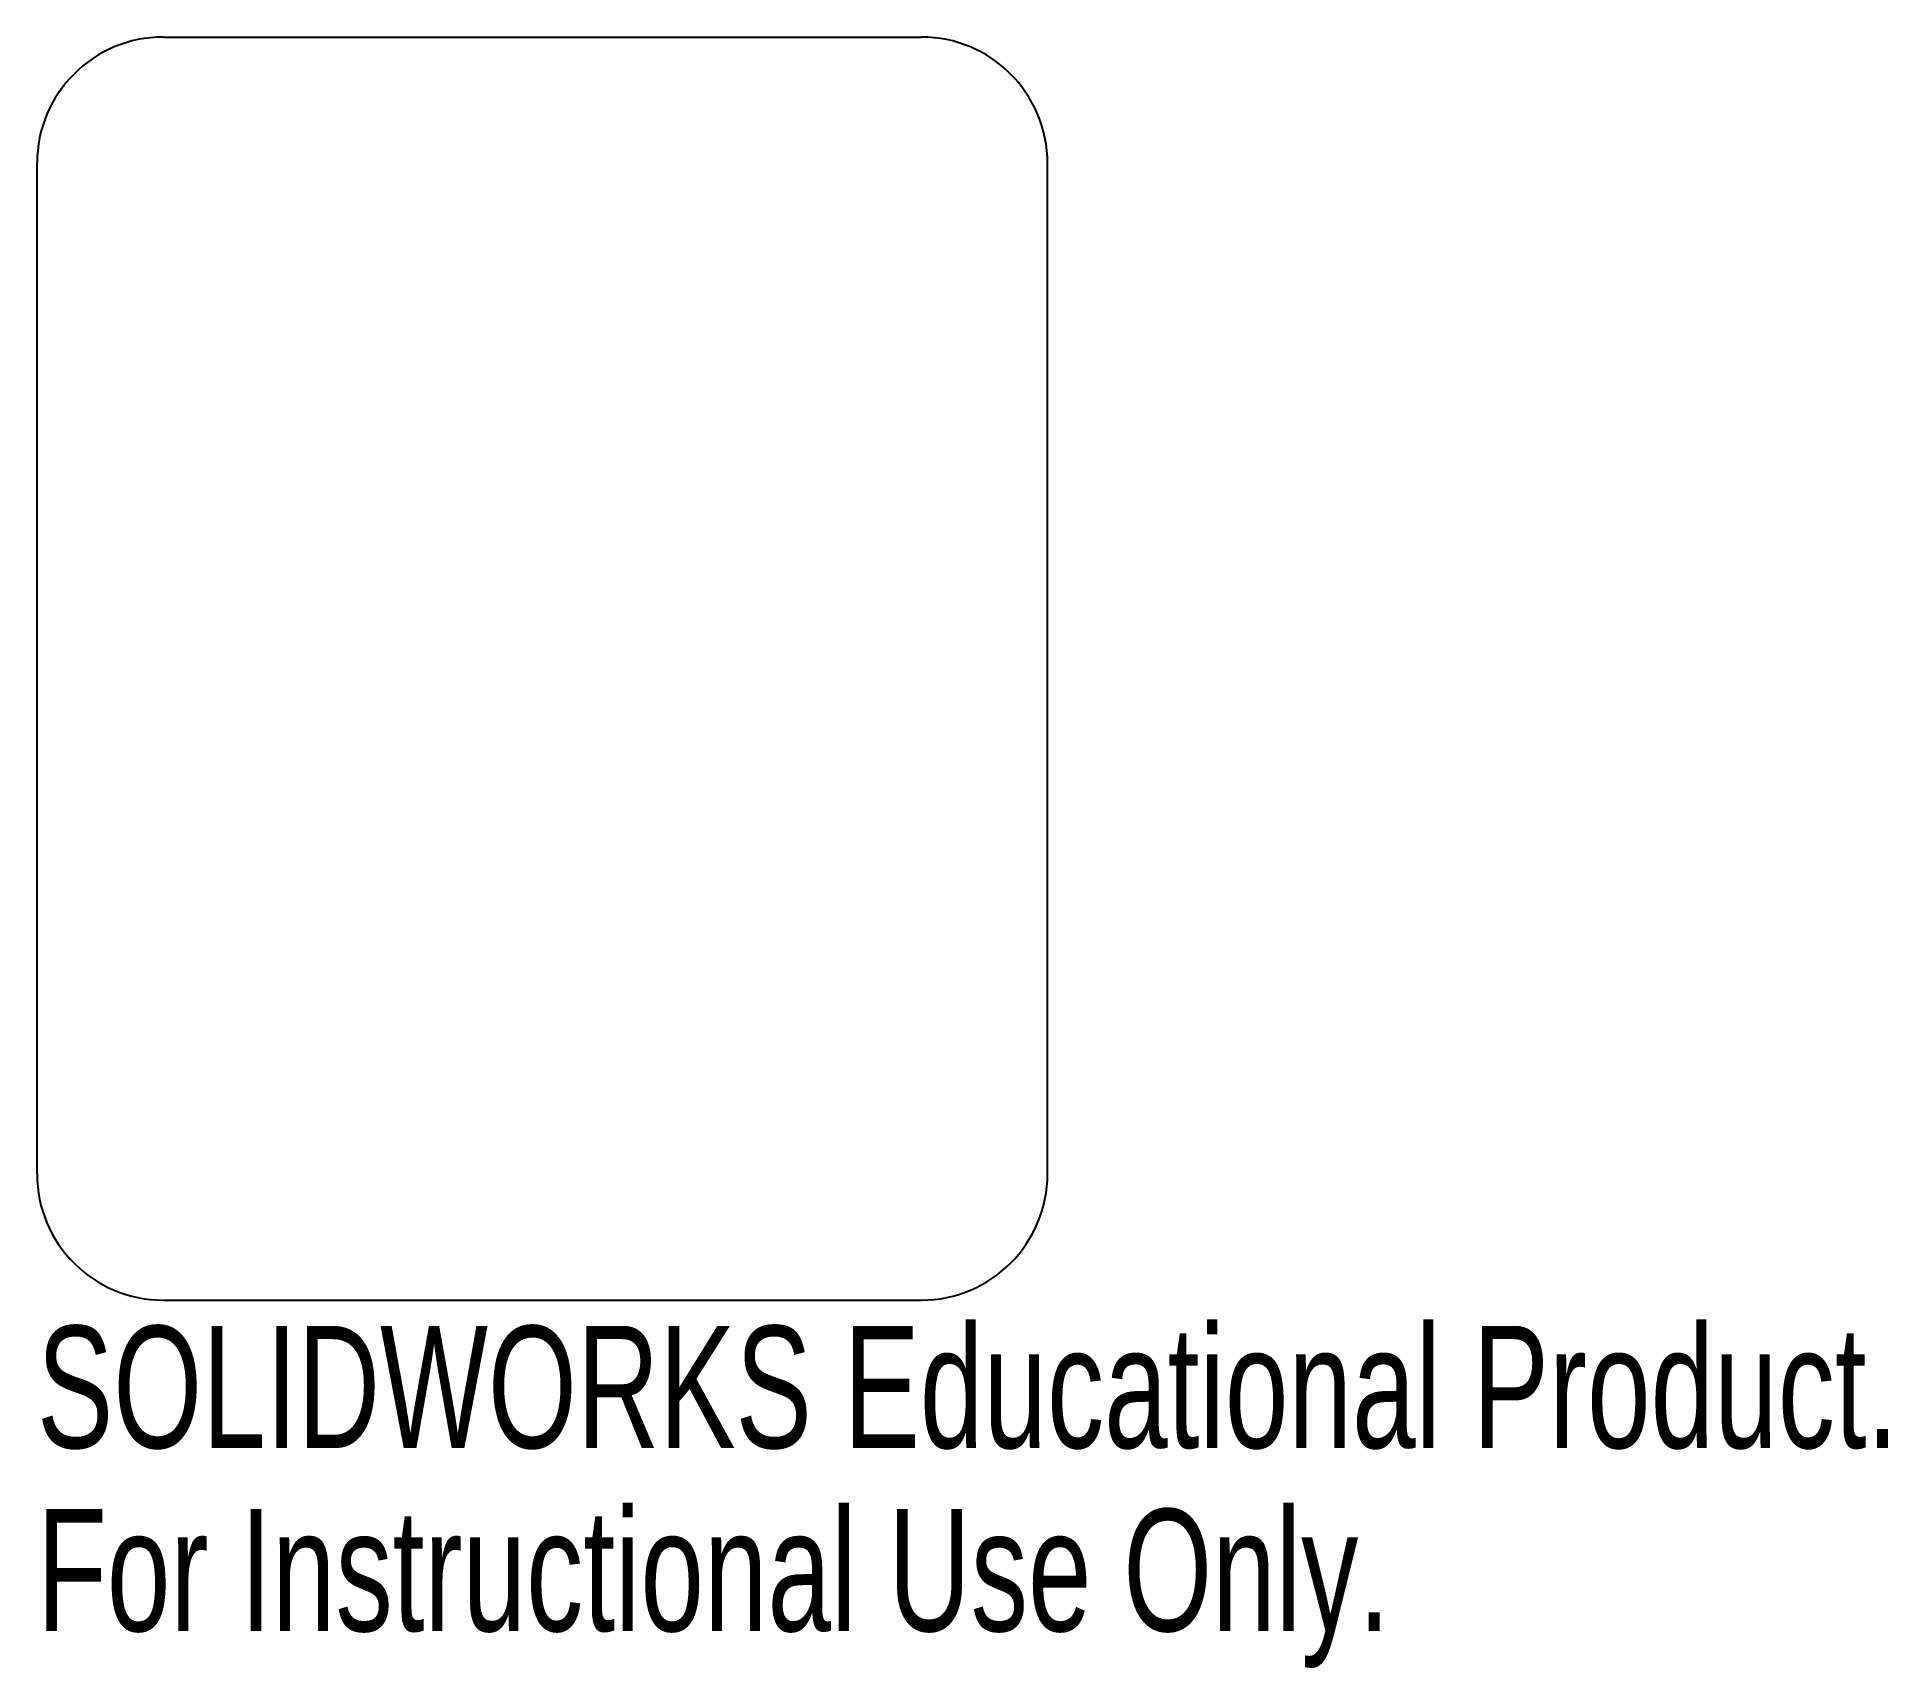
# Model space of a CAD drawing. Header units: millimetres. Extents: x -5.5 to 67.8, y -17.1 to 47.5.
import ezdxf

# ---------------------------------------------------------------- set-up
doc = ezdxf.new("R2010")
doc.units = ezdxf.units.MM
doc.styles.add('SLDTEXTSTYLE0', font='TXT', dxfattribs={"width": 0.7})

msp = doc.modelspace()

# ---------------------------------------------------------------- linework, layer by layer
at = {"color": 7, "linetype": 'Continuous'}
for p, q in [((-0.5, 47.5), (29.5, 47.5)), ((-5.5, 2.5), (-5.5, 42.5)), ((34.5, 2.5), (34.5, 42.5)), ((-0.5, -2.5), (29.5, -2.5))]:
    msp.add_line(p, q, dxfattribs=at)
for centre, start, end in [((-0.5, 42.5), 90, 180), ((29.5, 42.5), 0, 90), ((-0.5, 2.5), 180, 270), ((29.5, 2.5), 270, 0)]:
    msp.add_arc(centre, 5, start, end, dxfattribs=at)

# ---------------------------------------------------------------- texts
at = {"color": 7, "linetype": 'Continuous', "char_height": 4.83362, "attachment_point": 1, "style": 'SLDTEXTSTYLE0'}
for s, insert in [('SOLIDWORKS Educational Product.', (-5.5, -3.52)), ('For Instructional Use Only.', (-5.5, -10.77))]:
    msp.add_mtext(s, dxfattribs=dict(at, insert=insert))

doc.saveas('drawing.dxf')
